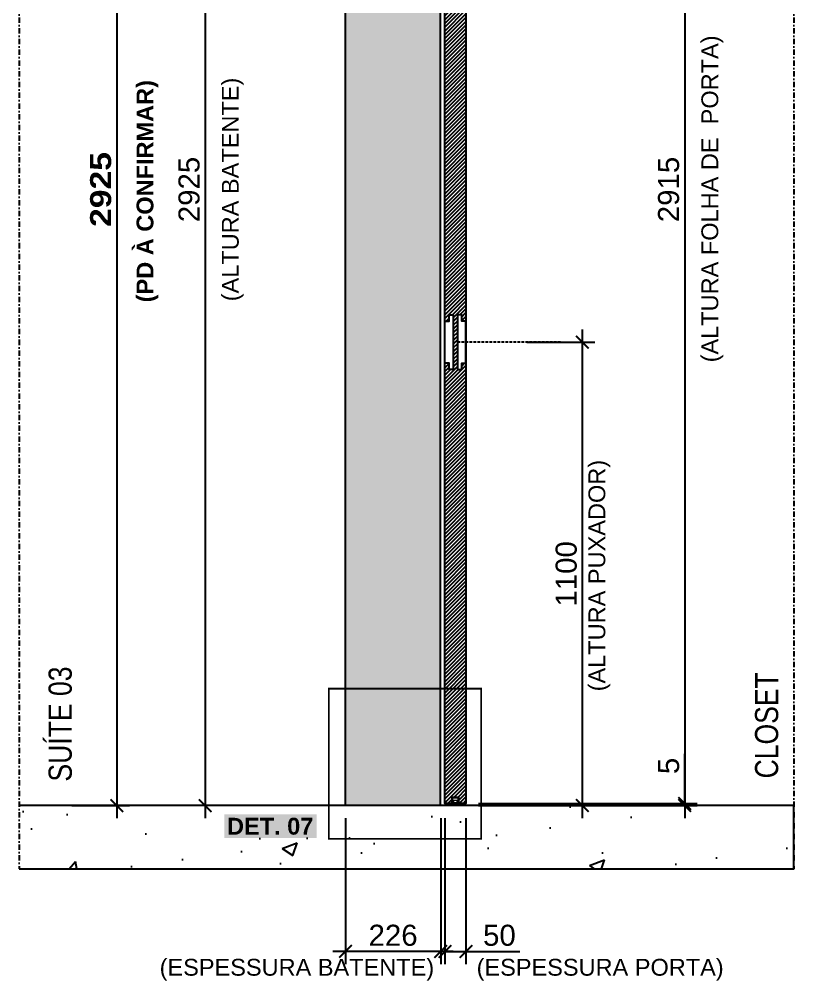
# Model space of a CAD drawing. Header units: millimetres. Extents: x -63251 to 507826, y 5339 to 217512.
# Drawn here: x 149683 to 151525, y 85059 to 87341 of the extents above; entities that cross this region are included whole.
import ezdxf

# ---------------------------------------------------------------- set-up
doc = ezdxf.new("R2010")
doc.units = ezdxf.units.MM
doc.header["$PDMODE"] = 3
doc.linetypes.add('TRAÇO 1-1', pattern=[9.525, 6.35, -3.175])
doc.linetypes.add('TRAÇO E PONTO 1-1', pattern=[25.4, 12.7, -6.35, 0, -6.35])
for name, color, linetype in [('AC-EQUIPAMENTO', 7, 'Continuous'), ('COTAS', 9, 'Continuous'), ('DETALHE', 10, 'Continuous'), ('FERRAGEM', 3, 'Continuous'), ('HACHURA', 21, 'Continuous'), ('MARCENARIA', 4, 'Continuous'), ('MARCENARIA . M', 4, 'Continuous'), ('PAREDE', 94, 'Continuous'), ('PDF8_Geometry', 7, 'Continuous'), ('TEXTO', 105, 'Continuous'), ('TEXTO TRAÇO PONTO', 105, 'TRAÇO E PONTO 1-1')]:
    doc.layers.add(name, color=color, linetype=linetype)
doc.styles.add('MEDIDA OFICIAL', font='ariblk.ttf')
doc.styles.add('PADRÃO', font='arial.ttf')
doc.styles.add('PADRÃO NEGRITO', font='arialbd.ttf')
doc.styles.add('TITULO', font='swissck.ttf')
doc.dimstyles.new('1-20', dxfattribs={"dimscale": 20, "dimtxt": 2.5, "dimasz": 1.5, "dimexe": 1.5, "dimexo": 1.5, "dimtad": 1, "dimtxsty": 'PADRÃO', "dimblk": 'ARCHTICK', "dimcen": 2.5, "dimdle": 1.5, "dimclrd": 9, "dimclre": 9, "dimclrt": 6, "dimadec": 0, "dimazin": 0, "dimtfac": 1, "dimtmove": 0, "dimatfit": 3, "dimfxl": 1.25, "dimlwd": -1, "dimlwe": -1, "dimarcsym": 0})
doc.dimstyles.new('Med. Ofic.1-20', dxfattribs={"dimscale": 20, "dimtxt": 2.5, "dimasz": 1.5, "dimexe": 1.5, "dimexo": 1.5, "dimtad": 1, "dimtxsty": 'MEDIDA OFICIAL', "dimblk": 'ARCHTICK', "dimcen": 2.5, "dimdle": 1.5, "dimclrd": 9, "dimclre": 9, "dimclrt": 10, "dimadec": 0, "dimazin": 0, "dimtfac": 1, "dimtmove": 0, "dimatfit": 3, "dimfxl": 1.25, "dimlwd": -1, "dimlwe": -1, "dimarcsym": 0})

# ---------------------------------------------------------------- blocks, each defined once
blk = doc.blocks.new('_ArchTick')
at = {"color": 0, "linetype": 'ByBlock', "const_width": 0.15}
blk.add_lwpolyline([(-0.5, -0.5), (0.5, 0.5)], dxfattribs=at)
blk = doc.blocks.new('*D419')
at = {"layer": 'Defpoints', "color": 0, "transparency": 16777216}
for p in [(150858.3, 86574.6), (150858.3, 85474.6), (151020.3, 85474.6)]:
    blk.add_point(p, dxfattribs=at)
at = {"layer": 'MARCENARIA . M', "color": 9, "transparency": 16777216}
for p, q in [((151020.3, 86604.6), (151020.3, 85444.6)), ((150888.3, 86574.6), (151050.3, 86574.6)), ((150888.3, 85474.6), (151050.3, 85474.6))]:
    blk.add_line(p, q, dxfattribs=at)
at = {"layer": 'MARCENARIA . M', "color": 9, "transparency": 16777216, "xscale": 30, "yscale": 30, "zscale": 30}
for p, rotation in [((151020.3, 86574.6), 90), ((151020.3, 85474.6), 270)]:
    blk.add_blockref('_ArchTick', p, dxfattribs=dict(at, rotation=rotation))
at = {"layer": 'MARCENARIA . M', "color": 6, "transparency": 16777216, "insert": (150982.3, 86024.6), "char_height": 50, "attachment_point": 5, "rotation": 90, "style": 'PADRÃO'}
blk.add_mtext('1100', dxfattribs=at)
blk = doc.blocks.new('*D420')
at = {"layer": 'Defpoints', "color": 0, "transparency": 16777216}
for p in [(150743.9, 88394.6), (150743.9, 85479.6), (151263.4, 85479.6)]:
    blk.add_point(p, dxfattribs=at)
at = {"layer": 'MARCENARIA . M', "color": 9, "transparency": 16777216}
for p, q in [((151263.4, 88424.6), (151263.4, 85449.6)), ((150773.9, 88394.6), (151293.4, 88394.6)), ((150773.9, 85479.6), (151293.4, 85479.6))]:
    blk.add_line(p, q, dxfattribs=at)
at = {"layer": 'MARCENARIA . M', "color": 9, "transparency": 16777216, "xscale": 30, "yscale": 30, "zscale": 30}
for p, rotation in [((151263.4, 88394.6), 90), ((151263.4, 85479.6), 270)]:
    blk.add_blockref('_ArchTick', p, dxfattribs=dict(at, rotation=rotation))
at = {"layer": 'MARCENARIA . M', "color": 6, "transparency": 16777216, "insert": (151225.4, 86937.1), "char_height": 50, "attachment_point": 5, "rotation": 90, "style": 'PADRÃO'}
blk.add_mtext('2915', dxfattribs=at)
blk = doc.blocks.new('*D421')
at = {"layer": 'Defpoints', "color": 0, "transparency": 16777216}
for p in [(150743.9, 85479.6), (150743.9, 85474.6), (151263.4, 85474.6)]:
    blk.add_point(p, dxfattribs=at)
at = {"layer": 'MARCENARIA . M', "color": 9, "transparency": 16777216}
for p, q in [((151263.4, 85479.6), (151263.4, 85597.8)), ((150773.9, 85479.6), (151293.4, 85479.6)), ((150773.9, 85474.6), (151293.4, 85474.6)), ((151263.4, 85474.6), (151263.4, 85479.6)), ((151263.4, 85474.6), (151263.4, 85444.6))]:
    blk.add_line(p, q, dxfattribs=at)
at = {"layer": 'MARCENARIA . M', "color": 9, "transparency": 16777216, "xscale": 30, "yscale": 30, "zscale": 30}
for p, rotation in [((151263.4, 85479.6), 270), ((151263.4, 85474.6), 90)]:
    blk.add_blockref('_ArchTick', p, dxfattribs=dict(at, rotation=rotation))
at = {"layer": 'MARCENARIA . M', "color": 6, "transparency": 16777216, "insert": (151225.5, 85568.7), "char_height": 50, "attachment_point": 5, "rotation": 90, "style": 'PADRÃO'}
blk.add_mtext('5', dxfattribs=at)
blk = doc.blocks.new('*D423')
at = {"layer": 'COTAS', "color": 9, "linetype": 'Continuous', "ltscale": 0.4, "transparency": 16777216}
blk.add_line((149914.9, 88429.6), (149914.9, 85444.6), dxfattribs=at)
at = {"layer": 'COTAS', "color": 9, "ltscale": 0.4, "transparency": 16777216}
for p, q in [((149761.1, 88399.6), (149944.9, 88399.6)), ((149807.7, 85474.6), (149944.9, 85474.6))]:
    blk.add_line(p, q, dxfattribs=at)
at = {"layer": 'Defpoints', "color": 0, "ltscale": 0.4, "transparency": 16777216}
for p in [(149731.1, 88399.6), (149777.7, 85474.6), (149914.9, 85474.6)]:
    blk.add_point(p, dxfattribs=at)
at = {"layer": 'COTAS', "color": 9, "ltscale": 0.4, "transparency": 16777216, "xscale": 30, "yscale": 30, "zscale": 30}
for p, rotation in [((149914.9, 88399.6), 90), ((149914.9, 85474.6), 270)]:
    blk.add_blockref('_ArchTick', p, dxfattribs=dict(at, rotation=rotation))
at = {"layer": 'COTAS', "color": 10, "ltscale": 0.4, "transparency": 16777216, "insert": (149876.6, 86937.1), "char_height": 50, "attachment_point": 5, "rotation": 90, "style": 'MEDIDA OFICIAL'}
blk.add_mtext('2925', dxfattribs=at)
blk = doc.blocks.new('*D439')
at = {"layer": 'Defpoints', "color": 0, "transparency": 16777216}
for p in [(150265.1, 88399.6), (150124.5, 85474.6), (150289.7, 85474.6)]:
    blk.add_point(p, dxfattribs=at)
at = {"layer": 'MARCENARIA . M', "color": 9, "transparency": 16777216}
for p, q in [((150124.5, 88429.6), (150124.5, 85444.6)), ((150235.1, 88399.6), (150094.5, 88399.6)), ((150259.7, 85474.6), (150094.5, 85474.6))]:
    blk.add_line(p, q, dxfattribs=at)
at = {"layer": 'MARCENARIA . M', "color": 9, "transparency": 16777216, "xscale": 30, "yscale": 30, "zscale": 30}
for p, rotation in [((150124.5, 88399.6), 90), ((150124.5, 85474.6), 270)]:
    blk.add_blockref('_ArchTick', p, dxfattribs=dict(at, rotation=rotation))
at = {"layer": 'MARCENARIA . M', "color": 6, "transparency": 16777216, "insert": (150086.5, 86937.1), "char_height": 50, "attachment_point": 5, "rotation": 90, "style": 'PADRÃO'}
blk.add_mtext('2925', dxfattribs=at)
blk = doc.blocks.new('*D440')
at = {"layer": 'Defpoints', "color": 0, "transparency": 16777216}
for p in [(150457.9, 85474.6), (150683.9, 85474.6), (150457.9, 85128.3)]:
    blk.add_point(p, dxfattribs=at)
at = {"layer": 'MARCENARIA . M', "color": 9, "transparency": 16777216}
for p, q in [((150457.9, 85444.6), (150457.9, 85098.3)), ((150683.9, 85444.6), (150683.9, 85098.3)), ((150713.9, 85128.3), (150427.9, 85128.3))]:
    blk.add_line(p, q, dxfattribs=at)
at = {"layer": 'MARCENARIA . M', "color": 9, "transparency": 16777216, "xscale": 30, "yscale": 30, "zscale": 30, "rotation": 180}
blk.add_blockref('_ArchTick', (150457.9, 85128.3), dxfattribs=at)
at = {"layer": 'MARCENARIA . M', "color": 9, "transparency": 16777216, "xscale": 30, "yscale": 30, "zscale": 30}
blk.add_blockref('_ArchTick', (150683.9, 85128.3), dxfattribs=at)
at = {"layer": 'MARCENARIA . M', "color": 6, "transparency": 16777216, "insert": (150570.9, 85166.4), "char_height": 50, "attachment_point": 5, "style": 'PADRÃO'}
blk.add_mtext('226', dxfattribs=at)
blk = doc.blocks.new('*D441')
at = {"layer": 'Defpoints', "color": 0, "transparency": 16777216}
for p in [(150693.9, 85474.6), (150743.9, 85474.6), (150693.9, 85128.3)]:
    blk.add_point(p, dxfattribs=at)
at = {"layer": 'MARCENARIA . M', "color": 9, "transparency": 16777216}
for p, q in [((150693.9, 85444.6), (150693.9, 85098.3)), ((150743.9, 85444.6), (150743.9, 85098.3)), ((150693.9, 85128.3), (150773.9, 85128.3)), ((150743.9, 85128.3), (150871.6, 85128.3))]:
    blk.add_line(p, q, dxfattribs=at)
at = {"layer": 'MARCENARIA . M', "color": 9, "transparency": 16777216, "xscale": 30, "yscale": 30, "zscale": 30, "rotation": 180}
blk.add_blockref('_ArchTick', (150693.9, 85128.3), dxfattribs=at)
at = {"layer": 'MARCENARIA . M', "color": 9, "transparency": 16777216, "xscale": 30, "yscale": 30, "zscale": 30}
blk.add_blockref('_ArchTick', (150743.9, 85128.3), dxfattribs=at)
at = {"layer": 'MARCENARIA . M', "color": 6, "transparency": 16777216, "insert": (150823.4, 85166.4), "char_height": 50, "attachment_point": 5, "style": 'PADRÃO'}
blk.add_mtext('50', dxfattribs=at)

msp = doc.modelspace()

# ---------------------------------------------------------------- hatches: boundary and pattern name
at = {"layer": 'AC-EQUIPAMENTO'}
h = msp.add_hatch(dxfattribs=at)
h.set_pattern_fill('ANSI31', color=8, scale=2)
h.set_pattern_definition([(45, (-2381.8226, 0), (-4.49012806, 4.49012806), [])])
h.paths.add_polyline_path([(150743.858, 88394.639), (150728.858, 88394.639), (150728.858, 88379.639), (150708.858, 88379.639), (150708.858, 88394.639), (150693.858, 88394.639), (150693.858, 86624.639), (150703.858, 86624.639), (150703.858, 86639.639), (150713.858, 86639.639), (150713.858, 86509.639), (150703.858, 86509.639), (150703.858, 86524.639), (150693.858, 86524.639), (150693.858, 85479.639), (150711.358, 85479.639), (150711.358, 85494.639), (150726.358, 85494.639), (150726.358, 85479.639), (150743.858, 85479.639), (150743.858, 86524.639), (150733.858, 86524.639), (150733.858, 86509.639), (150723.858, 86509.639), (150723.858, 86639.639), (150733.858, 86639.639), (150733.858, 86624.639), (150743.858, 86624.639)])
at = {"layer": 'HACHURA', "true_color": 0xba9673}
h = msp.add_hatch(color=33, dxfattribs=at)
h.dxf.hatch_style = 1
h.paths.add_polyline_path([(150457.857, 85474.64), (150683.858, 85474.639), (150683.858, 88399.639), (150457.857, 88399.64)])
at = {"layer": 'HACHURA'}
h = msp.add_hatch(dxfattribs=at)
h.set_pattern_fill('AR-CONC', color=21, scale=2)
h.set_pattern_definition([(50, (106628.95, 62772.5), (364.3693, -31.8782), [38.1, -419.1]), (355, (106628.95, 62772.5), (-70.4868, 382.1137), [30.48, -335.2812]), (100.45144, (106659.3, 62769.85), (293.8825, 350.2355), [32.38, -356.1805]), (46.1842, (106628.95, 62874.1), (542.158, -84.0847), [57.15, -628.65]), (96.6356, (106674.13, 62867.1), (474.808, 494.852), [48.57, -534.271]), (351.1842, (106628.95, 62874.1), (474.808, 494.852), [45.72, -502.9195]), (21, (106679.75, 62848.7), (303.2288, -204.5304), [38.1, -419.1]), (326, (106679.75, 62848.7), (123.604, 368.376), [30.48, -335.28]), (71.45144, (106705.02, 62831.67), (426.8328, 163.8455), [32.38, -356.18]), (37.5, (106628.95, 62772.51), (6.1772, 169.11008), [0, -331.216, 0, -340.36, 0, -336.55]), (7.5, (106628.95, 62772.51), (133.6393, 200.36115), [0, -194.056, 0, -323.596, 0, -128.27]), (327.5, (106515.67, 62772.51), (271.1812, -11.4575), [0, -127, 0, -396.24, 0, -525.78]), (317.5, (106464.87, 62772.5), (296.2584, 50.853), [0, -165.1, 0, -263.144, 0, -373.38])])
h.paths.add_polyline_path([(149682.919, 85474.639), (149682.919, 85324.639), (151524.907, 85324.639), (151524.907, 85474.639)])

# ---------------------------------------------------------------- linework, layer by layer
at = {"layer": 'DETALHE', "color": 10, "linetype": 'TRAÇO 1-1', "const_width": 4}
msp.add_lwpolyline([(150418.133, 85752.152), (150780.428, 85752.152), (150780.428, 85395.529), (150418.133, 85395.529)], close=True, dxfattribs=at)
at = {"layer": 'FERRAGEM'}
for points in [[(150711.358, 85479.639), (150711.358, 85494.639), (150726.358, 85494.639), (150726.358, 85479.639)], [(150711.358, 85479.639), (150712.358, 85479.639), (150712.358, 85493.639), (150725.358, 85493.639), (150725.358, 85479.639), (150726.358, 85479.639)]]:
    msp.add_lwpolyline(points, dxfattribs=at)
at = {"layer": 'FERRAGEM', "color": 1, "lineweight": 5}
for points in [[(150714.343, 85482.129), (150723.44, 85482.129), (150723.44, 85487.047), (150714.343, 85487.047)], [(150722.294, 85477.2), (150715.489, 85477.2), (150715.489, 85481.32), (150722.294, 85481.32)]]:
    msp.add_lwpolyline(points, close=True, dxfattribs=at)
at = {"layer": 'FERRAGEM'}
msp.add_lwpolyline([(150711.648, 85477.065), (150726.067, 85477.065), (150726.067, 85474.639), (150711.648, 85474.639)], close=True, dxfattribs=at)
at = {"layer": 'FERRAGEM', "color": 1, "lineweight": 5}
for points in [[(150715.489, 85481.32), (150714.68, 85482.129)], [(150722.294, 85481.32), (150723.035, 85482.129)]]:
    msp.add_lwpolyline(points, dxfattribs=at)
at = {"layer": 'MARCENARIA'}
for points in [[(150693.858, 86524.639), (150693.858, 86624.639), (150703.858, 86624.639), (150703.858, 86639.639), (150713.858, 86639.639), (150713.858, 86509.639), (150703.858, 86509.639), (150703.858, 86524.639)], [(150743.858, 86524.639), (150743.858, 86624.639), (150733.858, 86624.639), (150733.858, 86639.639), (150723.858, 86639.639), (150723.858, 86509.639), (150733.858, 86509.639), (150733.858, 86524.639)]]:
    msp.add_lwpolyline(points, close=True, dxfattribs=at)
at = {"layer": 'MARCENARIA . M'}
for p, q in [((150457.858, 85474.639), (150457.858, 88399.639)), ((150457.858, 85474.639), (150457.858, 88399.639)), ((150683.858, 85474.639), (150683.858, 88399.639))]:
    msp.add_line(p, q, dxfattribs=at)
msp.add_lwpolyline([(150693.858, 88394.639), (150743.858, 88394.639), (150743.858, 85479.639), (150693.858, 85479.639)], close=True, dxfattribs=at)
at = {"layer": 'PAREDE', "color": 10, "linetype": 'TRAÇO 1-1'}
msp.add_line((150968.24, 86574.639), (150723.858, 86574.639), dxfattribs=at)
at = {"layer": 'PAREDE'}
msp.add_lwpolyline([(149682.919, 85324.639), (151522.907, 85324.639), (151522.907, 85474.639), (149682.919, 85474.639)], dxfattribs=at)
at = {"layer": 'PDF8_Geometry', "lineweight": 5}
for points in [[(150717.173, 85477.2), (150717.173, 85477.065)], [(150720.542, 85477.2), (150720.542, 85477.065)]]:
    msp.add_lwpolyline(points, dxfattribs=at)
at = {"layer": 'TEXTO TRAÇO PONTO'}
for p, q in [((149682.919, 88824.639), (149682.919, 85324.639)), ((151522.907, 88824.639), (151522.907, 85324.639))]:
    msp.add_line(p, q, dxfattribs=at)

# ---------------------------------------------------------------- texts
at = {"layer": 'COTAS', "color": 6, "char_height": 40, "width": 1350, "attachment_point": 2, "rotation": 90, "style": 'PADRÃO'}
for s, insert in [('(ALTURA FOLHA DE  PORTA)', (151303.1, 86914.824)), ('(ALTURA BATENTE)', (150164.173, 86937.139)), ('(ALTURA PUXADOR)', (151034.829, 86020.521))]:
    msp.add_mtext(s, dxfattribs=dict(at, insert=insert))
at = {"layer": 'COTAS', "color": 10, "insert": (150013.697, 86933.125), "char_height": 40, "width": 1350, "attachment_point": 8, "rotation": 90, "style": 'PADRÃO NEGRITO'}
msp.add_mtext('(PD À CONFIRMAR)', dxfattribs=at)
at = {"layer": 'COTAS', "color": 6, "char_height": 40, "width": 1298, "attachment_point": 2, "style": 'PADRÃO'}
for s, insert in [('(ESPESSURA BATENTE)', (150342.428, 85110.755)), ('(ESPESSURA PORTA)', (151062.652, 85110.755))]:
    msp.add_mtext(s, dxfattribs=dict(at, insert=insert))
at = {"layer": 'DETALHE', "color": 105, "insert": (150381.476, 85445.62), "char_height": 40, "width": 203.41444, "attachment_point": 3, "style": 'PADRÃO', "bg_fill": 1, "box_fill_scale": 1.2, "bg_fill_color": 50, "bg_fill_transparency": 0}
msp.add_mtext('{\\fArial|b1|i0|c0|p34;DET. 07}', dxfattribs=at)
at = {"layer": 'TEXTO', "color": 1, "char_height": 55, "width": 695.16158, "attachment_point": 7, "rotation": 90, "style": 'TITULO'}
for s, insert in [('\\pxql;{\\C10;SUÍTE 03}', (149808.47, 85531.664)), ('\\pxql;{\\C10;CLOSET}', (151486.257, 85539.127))]:
    msp.add_mtext(s, dxfattribs=dict(at, insert=insert))

# ---------------------------------------------------------------- dimensions: what is measured, and where the dimension line sits
at = {"layer": 'COTAS', "color": 7, "ltscale": 0.4, "true_color": 0xededed}
dim = msp.add_linear_dim(base=(149914.924, 85474.639), p1=(149731.054, 88399.639), p2=(149777.694, 85474.639), angle=90, dimstyle='Med. Ofic.1-20', dxfattribs=at)
dim.commit()
dim.dimension.update_dxf_attribs({"geometry": '*D423', "text_midpoint": (149876.572, 86937.139)})
at = {"layer": 'MARCENARIA . M', "color": 2}
for base, p1, p2, angle, picture, middle in [((150124.489, 85474.639), (150265.113, 88399.639), (150289.672, 85474.639), 90, '*D439', (150086.46, 86937.139)), ((151263.416, 85479.639), (150743.858, 88394.639), (150743.858, 85479.639), 90, '*D420', (151225.388, 86937.139)), ((151020.305, 85474.639), (150858.268, 86574.639), (150858.268, 85474.639), 90, '*D419', (150982.277, 86024.639)), ((150457.858, 85128.344), (150683.858, 85474.639), (150457.858, 85474.639), 180, '*D440', (150570.858, 85166.372))]:
    dim = msp.add_linear_dim(base=base, p1=p1, p2=p2, angle=angle, dimstyle='1-20', dxfattribs=at)
    dim.commit()
    dim.dimension.update_dxf_attribs({"geometry": picture, "text_midpoint": middle})
for base, p1, p2, angle, picture, middle in [((151263.416, 85474.639), (150743.858, 85479.639), (150743.858, 85474.639), 90, '*D421', (151263.416, 85568.715)), ((150693.858, 85128.344), (150743.858, 85474.639), (150693.858, 85474.639), 180, '*D441', (150823.363, 85128.344))]:
    dim = msp.add_linear_dim(base=base, p1=p1, p2=p2, angle=angle, dimstyle='1-20', dxfattribs=at)
    dim.commit()
    dim.dimension.update_dxf_attribs({"geometry": picture, "text_midpoint": middle, "dimtype": 160})

doc.saveas('drawing.dxf')
